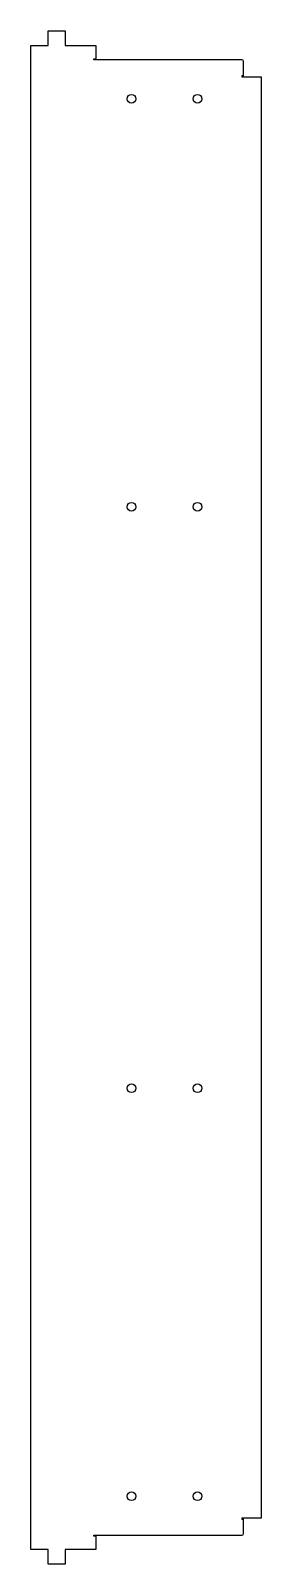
# Model space of a CAD drawing. Header units: millimetres. Extents: x 0 to 119, y 0 to 791.
import ezdxf

# ---------------------------------------------------------------- set-up
doc = ezdxf.new("R2010")
doc.units = ezdxf.units.MM

msp = doc.modelspace()

# ---------------------------------------------------------------- linework, layer by layer
at = {"color": 7, "linetype": 'Continuous', "lineweight": 25}
for p, q in [((9.01, 783.6), (9.01, 791.2)), ((9.01, 791.2), (17.87, 791.2)), ((17.87, 791.2), (17.87, 783.6)), ((0, 7.6), (0, 783.6)), ((0, 783.6), (9.01, 783.6)), ((17.87, 783.6), (33.58, 783.6)), ((33.58, 783.6), (33.58, 776.7)), ((32.51, 776.7), (33.58, 776.7)), ((32.51, 776.2), (32.51, 776.7)), ((108.92, 776.2), (32.51, 776.2)), ((109.82, 767.9), (108.95, 767.9)), ((108.95, 767.9), (108.95, 767.4)), ((109.82, 767.9), (109.82, 775.3)), ((108.95, 767.4), (118.96, 767.4)), ((118.96, 767.4), (118.96, 23.8)), ((118.96, 23.8), (108.95, 23.8)), ((108.95, 23.8), (108.95, 23.3)), ((108.95, 23.3), (109.82, 23.3)), ((109.82, 15.9), (109.82, 23.3)), ((32.51, 15), (108.92, 15)), ((32.51, 14.5), (32.51, 15)), ((33.58, 14.5), (32.51, 14.5)), ((33.58, 14.5), (33.58, 7.6)), ((9.01, 7.6), (0, 7.6)), ((9.01, 0), (9.01, 7.6)), ((17.87, 0), (9.01, 0)), ((33.58, 7.6), (17.87, 7.6)), ((17.87, 7.6), (17.87, 0))]:
    msp.add_line(p, q, dxfattribs=at)
for centre in [(52.02, 756.1), (86.02, 756.1), (52.02, 545.6), (86.02, 545.6), (52.02, 245.6), (86.02, 245.6), (52.02, 35.1), (86.02, 35.1)]:
    msp.add_circle(centre, 2.25, dxfattribs=at)
for centre, start, end in [((108.92, 775.3), 0, 90), ((108.92, 15.9), -90, 0)]:
    msp.add_arc(centre, 0.9, start, end, dxfattribs=at)

doc.saveas('drawing.dxf')
